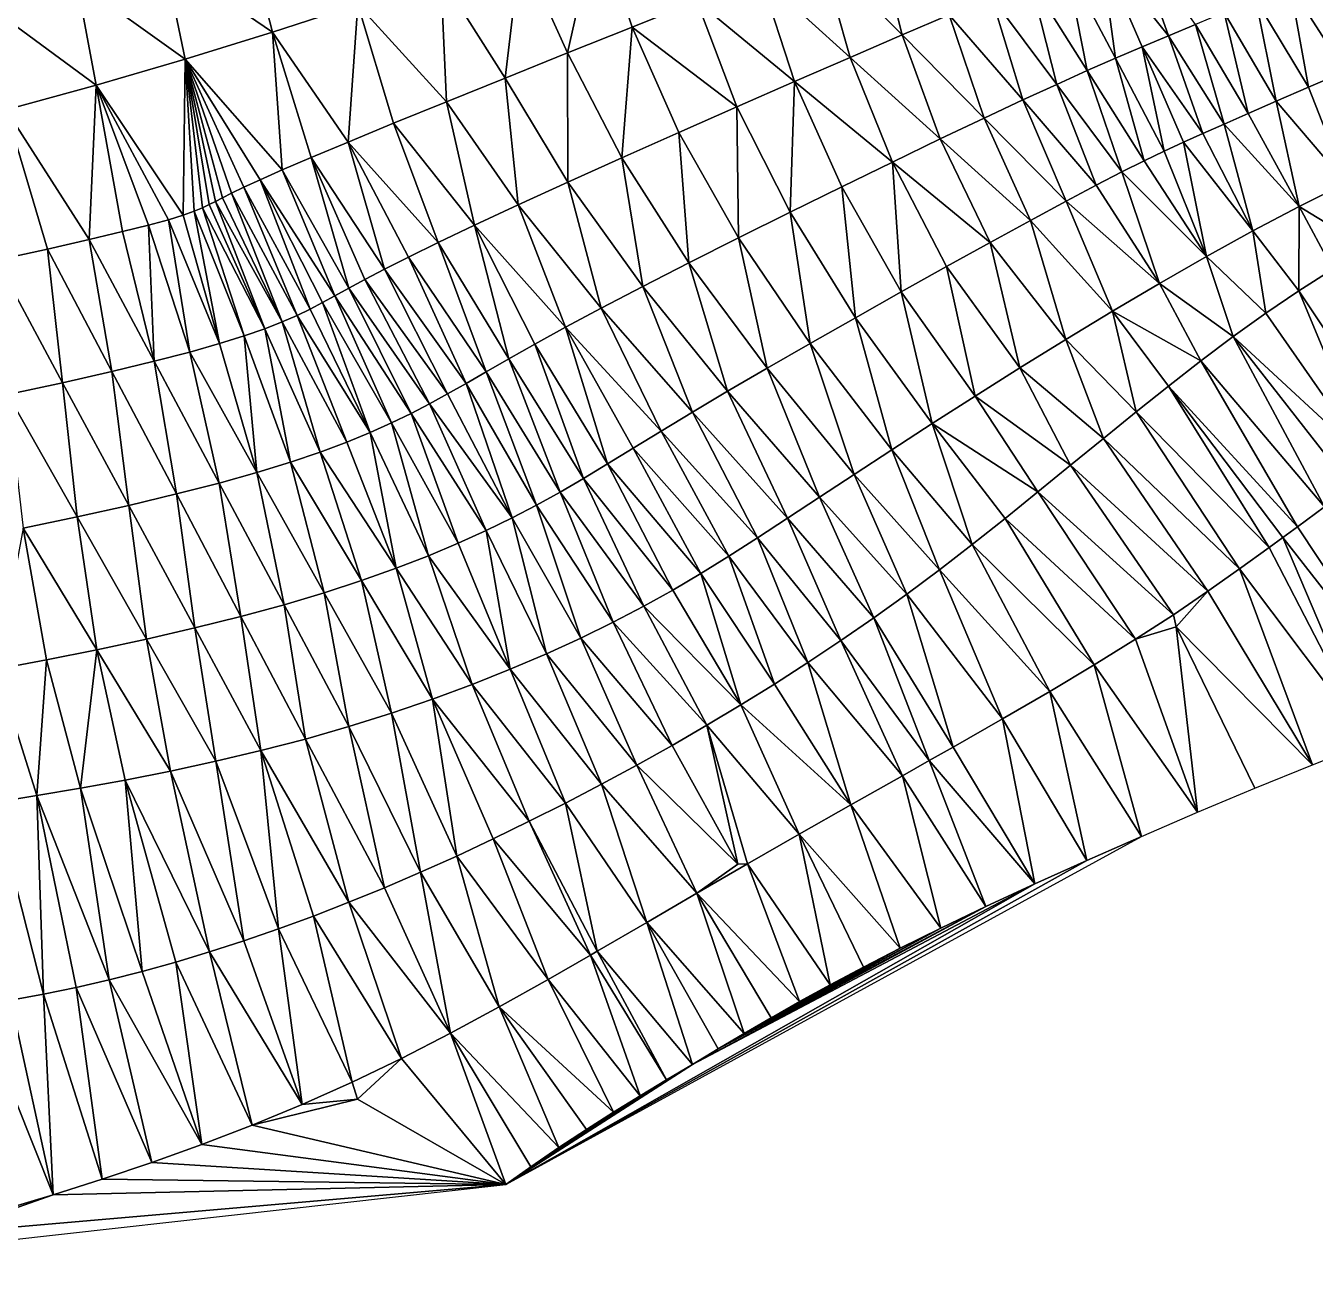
# Model space of a CAD drawing. Header units: metres. Extents: x 0 to 433, y 0 to 317.
# Drawn here: x 209.49 to 226.35, y 257.53 to 273.73 of the extents above; entities that cross this region are included whole.
import ezdxf

# ---------------------------------------------------------------- set-up
doc = ezdxf.new("R2010")
doc.units = ezdxf.units.M
doc.layers.add('TERRAIN_TIN', color=8, linetype='Continuous')

msp = doc.modelspace()

# ---------------------------------------------------------------- linework, layer by layer
at = {"layer": 'TERRAIN_TIN'}
for points in [[(216.578, 273.377, 11), (216.964, 275.101, 10), (215.964, 274.74, 10)], [(216.578, 273.377, 11), (217.421, 273.715, 11), (216.964, 275.101, 10)], [(216.964, 275.101, 10), (217.421, 273.715, 11), (218.268, 274.054, 11)], [(212.72, 273.647, 10), (212.391, 274.921, 9), (211.302, 274.614, 9)], [(212.391, 274.921, 9), (212.72, 273.647, 10), (213.836, 274.009, 10)], [(220.952, 273.612, 12), (220.604, 274.99, 11), (219.88, 274.699, 11)], [(221.567, 273.876, 12), (220.604, 274.99, 11), (220.952, 273.612, 12)], [(223.983, 274.878, 12), (223.55, 274.703, 12), (224.435, 273.601, 13)], [(223.983, 274.878, 12), (224.435, 273.601, 13), (224.788, 273.748, 13)], [(215.964, 274.74, 10), (214.919, 274.375, 10), (215.762, 273.048, 11)], [(216.578, 273.377, 11), (215.964, 274.74, 10), (215.762, 273.048, 11)], [(219.096, 274.385, 11), (220.274, 273.319, 12), (219.88, 274.699, 11)], [(220.274, 273.319, 12), (220.952, 273.612, 12), (219.88, 274.699, 11)], [(223.55, 274.703, 12), (223.103, 274.52, 12), (223.741, 273.307, 13)], [(224.435, 273.601, 13), (223.55, 274.703, 12), (224.09, 273.456, 13)], [(223.55, 274.703, 12), (223.741, 273.307, 13), (224.09, 273.456, 13)], [(210.159, 274.312, 9), (211.578, 273.294, 10), (211.302, 274.614, 9)], [(211.578, 273.294, 10), (212.72, 273.647, 10), (211.302, 274.614, 9)], [(223.103, 274.52, 12), (222.631, 274.325, 12), (223.374, 273.146, 13)], [(223.741, 273.307, 13), (223.103, 274.52, 12), (223.374, 273.146, 13)], [(214.996, 272.738, 11), (214.919, 274.375, 10), (213.836, 274.009, 10)], [(214.919, 274.375, 10), (214.996, 272.738, 11), (215.762, 273.048, 11)], [(219.096, 274.385, 11), (218.268, 274.054, 11), (219.547, 273.002, 12)], [(220.274, 273.319, 12), (219.096, 274.385, 11), (219.547, 273.002, 12)], [(226.519, 274.455, 13), (226.027, 274.259, 13), (226.744, 273.132, 14)], [(210.159, 274.312, 9), (208.971, 274.016, 9), (210.415, 272.955, 10)], [(211.578, 273.294, 10), (210.159, 274.312, 9), (210.415, 272.955, 10)], [(222.631, 274.325, 12), (222.123, 274.111, 12), (222.975, 272.966, 13)], [(223.374, 273.146, 13), (222.631, 274.325, 12), (222.975, 272.966, 13)], [(226.027, 274.259, 13), (225.576, 274.075, 13), (226.267, 272.931, 14)], [(226.027, 274.259, 13), (226.267, 272.931, 14), (226.744, 273.132, 14)], [(208.971, 274.016, 9), (209.237, 272.633, 10), (210.415, 272.955, 10)], [(212.72, 273.647, 10), (213.708, 272.211, 11), (213.836, 274.009, 10)], [(213.708, 272.211, 11), (214.303, 272.457, 11), (213.836, 274.009, 10)], [(214.303, 272.457, 11), (214.996, 272.738, 11), (213.836, 274.009, 10)], [(217.421, 273.715, 11), (218.792, 272.671, 12), (218.268, 274.054, 11)], [(218.268, 274.054, 11), (218.792, 272.671, 12), (219.547, 273.002, 12)], [(221.567, 273.876, 12), (222.529, 272.762, 13), (222.123, 274.111, 12)], [(222.123, 274.111, 12), (222.529, 272.762, 13), (222.975, 272.966, 13)], [(225.576, 274.075, 13), (225.165, 273.905, 13), (225.846, 272.748, 14)], [(226.267, 272.931, 14), (225.576, 274.075, 13), (225.846, 272.748, 14)], [(221.567, 273.876, 12), (220.952, 273.612, 12), (222.024, 272.525, 13)], [(222.529, 272.762, 13), (221.567, 273.876, 12), (222.024, 272.525, 13)], [(225.479, 272.586, 14), (225.165, 273.905, 13), (224.788, 273.748, 13)], [(225.165, 273.905, 13), (225.479, 272.586, 14), (225.846, 272.748, 14)], [(217.421, 273.715, 11), (216.578, 273.377, 11), (217.288, 272.004, 12)], [(217.421, 273.715, 11), (217.288, 272.004, 12), (218.032, 272.335, 12)], [(217.421, 273.715, 11), (218.032, 272.335, 12), (218.792, 272.671, 12)], [(224.435, 273.601, 13), (225.164, 272.447, 14), (224.788, 273.748, 13)], [(225.164, 272.447, 14), (225.479, 272.586, 14), (224.788, 273.748, 13)], [(212.847, 271.847, 11), (212.72, 273.647, 10), (211.578, 273.294, 10)], [(213.708, 272.211, 11), (212.72, 273.647, 10), (213.225, 272.009, 11)], [(212.72, 273.647, 10), (212.847, 271.847, 11), (213.225, 272.009, 11)], [(220.952, 273.612, 12), (220.274, 273.319, 12), (221.452, 272.252, 13)], [(220.952, 273.612, 12), (221.452, 272.252, 13), (222.024, 272.525, 13)], [(224.887, 272.325, 14), (224.435, 273.601, 13), (224.09, 273.456, 13)], [(224.887, 272.325, 14), (225.164, 272.447, 14), (224.435, 273.601, 13)], [(216.581, 271.685, 12), (216.578, 273.377, 11), (215.762, 273.048, 11)], [(216.578, 273.377, 11), (216.581, 271.685, 12), (217.288, 272.004, 12)], [(223.741, 273.307, 13), (224.38, 272.093, 14), (224.09, 273.456, 13)], [(224.631, 272.209, 14), (224.887, 272.325, 14), (224.09, 273.456, 13)], [(224.38, 272.093, 14), (224.631, 272.209, 14), (224.09, 273.456, 13)], [(211.578, 273.294, 10), (210.415, 272.955, 10), (211.552, 271.256, 11)], [(211.695, 271.306, 11), (211.578, 273.294, 10), (211.552, 271.256, 11)], [(212.342, 271.62, 11), (212.558, 271.719, 11), (211.578, 273.294, 10)], [(212.558, 271.719, 11), (212.847, 271.847, 11), (211.578, 273.294, 10)], [(211.695, 271.306, 11), (211.803, 271.351, 11), (211.578, 273.294, 10)], [(212.182, 271.543, 11), (212.342, 271.62, 11), (211.578, 273.294, 10)], [(211.891, 271.393, 11), (211.972, 271.436, 11), (211.578, 273.294, 10)], [(211.803, 271.351, 11), (211.891, 271.393, 11), (211.578, 273.294, 10)], [(211.972, 271.436, 11), (212.064, 271.484, 11), (211.578, 273.294, 10)], [(212.064, 271.484, 11), (212.182, 271.543, 11), (211.578, 273.294, 10)], [(220.274, 273.319, 12), (219.547, 273.002, 12), (220.825, 271.95, 13)], [(221.452, 272.252, 13), (220.274, 273.319, 12), (220.825, 271.95, 13)], [(224.117, 271.966, 14), (223.741, 273.307, 13), (223.374, 273.146, 13)], [(224.117, 271.966, 14), (224.38, 272.093, 14), (223.741, 273.307, 13)], [(214.996, 272.738, 11), (215.931, 271.389, 12), (215.762, 273.048, 11)], [(215.931, 271.389, 12), (216.581, 271.685, 12), (215.762, 273.048, 11)], [(218.792, 272.671, 12), (219.487, 271.294, 13), (219.547, 273.002, 12)], [(219.487, 271.294, 13), (220.163, 271.628, 13), (219.547, 273.002, 12)], [(219.547, 273.002, 12), (220.163, 271.628, 13), (220.825, 271.95, 13)], [(223.827, 271.821, 14), (223.374, 273.146, 13), (222.975, 272.966, 13)], [(223.827, 271.821, 14), (224.117, 271.966, 14), (223.374, 273.146, 13)], [(226.267, 272.931, 14), (226.759, 271.674, 15), (226.744, 273.132, 14)], [(209.237, 272.633, 10), (210.321, 270.937, 11), (210.415, 272.955, 10)], [(210.321, 270.937, 11), (210.757, 271.04, 11), (210.415, 272.955, 10)], [(210.415, 272.955, 10), (211.357, 271.196, 11), (211.552, 271.256, 11)], [(211.098, 271.125, 11), (211.357, 271.196, 11), (210.415, 272.955, 10)], [(210.757, 271.04, 11), (211.098, 271.125, 11), (210.415, 272.955, 10)], [(222.529, 272.762, 13), (223.492, 271.648, 14), (222.975, 272.966, 13)], [(223.492, 271.648, 14), (223.827, 271.821, 14), (222.975, 272.966, 13)], [(226.759, 271.674, 15), (226.267, 272.931, 14), (225.846, 272.748, 14)], [(214.996, 272.738, 11), (214.303, 272.457, 11), (215.362, 271.125, 12)], [(215.931, 271.389, 12), (214.996, 272.738, 11), (215.362, 271.125, 12)], [(218.032, 272.335, 12), (218.814, 270.959, 13), (218.792, 272.671, 12)], [(218.814, 270.959, 13), (219.487, 271.294, 13), (218.792, 272.671, 12)], [(223.096, 271.438, 14), (222.529, 272.762, 13), (222.024, 272.525, 13)], [(223.096, 271.438, 14), (223.492, 271.648, 14), (222.529, 272.762, 13)], [(225.479, 272.586, 14), (226.144, 271.37, 15), (225.846, 272.748, 14)], [(226.144, 271.37, 15), (226.759, 271.674, 15), (225.846, 272.748, 14)], [(209.237, 272.633, 10), (209.11, 270.668, 11), (209.775, 270.813, 11)], [(210.321, 270.937, 11), (209.237, 272.633, 10), (209.775, 270.813, 11)], [(221.452, 272.252, 13), (222.63, 271.186, 14), (222.024, 272.525, 13)], [(222.63, 271.186, 14), (223.096, 271.438, 14), (222.024, 272.525, 13)], [(225.479, 272.586, 14), (225.164, 272.447, 14), (226.144, 271.37, 15)], [(214.887, 270.899, 12), (214.303, 272.457, 11), (213.708, 272.211, 11)], [(214.303, 272.457, 11), (214.887, 270.899, 12), (215.362, 271.125, 12)], [(217.288, 272.004, 12), (218.165, 270.632, 13), (218.032, 272.335, 12)], [(218.032, 272.335, 12), (218.165, 270.632, 13), (218.814, 270.959, 13)], [(225.537, 271.051, 15), (224.887, 272.325, 14), (224.631, 272.209, 14)], [(225.164, 272.447, 14), (224.887, 272.325, 14), (225.537, 271.051, 15)], [(225.164, 272.447, 14), (225.537, 271.051, 15), (226.144, 271.37, 15)], [(214.184, 270.549, 12), (213.708, 272.211, 11), (213.225, 272.009, 11)], [(214.499, 270.708, 12), (214.887, 270.899, 12), (213.708, 272.211, 11)], [(214.184, 270.549, 12), (214.499, 270.708, 12), (213.708, 272.211, 11)], [(222.103, 270.898, 14), (221.452, 272.252, 13), (220.825, 271.95, 13)], [(222.63, 271.186, 14), (221.452, 272.252, 13), (222.103, 270.898, 14)], [(224.631, 272.209, 14), (224.38, 272.093, 14), (224.931, 270.716, 15)], [(225.537, 271.051, 15), (224.631, 272.209, 14), (224.931, 270.716, 15)], [(212.847, 271.847, 11), (213.717, 270.3, 12), (213.225, 272.009, 11)], [(213.928, 270.414, 12), (214.184, 270.549, 12), (213.225, 272.009, 11)], [(213.717, 270.3, 12), (213.928, 270.414, 12), (213.225, 272.009, 11)], [(216.581, 271.685, 12), (217.56, 270.322, 13), (217.288, 272.004, 12)], [(217.56, 270.322, 13), (218.165, 270.632, 13), (217.288, 272.004, 12)], [(224.38, 272.093, 14), (224.117, 271.966, 14), (224.931, 270.716, 15)], [(212.558, 271.719, 11), (213.536, 270.201, 12), (212.847, 271.847, 11)], [(213.536, 270.201, 12), (213.717, 270.3, 12), (212.847, 271.847, 11)], [(220.163, 271.628, 13), (220.941, 270.253, 14), (220.825, 271.95, 13)], [(221.535, 270.584, 14), (222.103, 270.898, 14), (220.825, 271.95, 13)], [(220.941, 270.253, 14), (221.535, 270.584, 14), (220.825, 271.95, 13)], [(223.827, 271.821, 14), (223.492, 271.648, 14), (224.319, 270.364, 15)], [(224.117, 271.966, 14), (223.827, 271.821, 14), (224.931, 270.716, 15)], [(223.827, 271.821, 14), (224.319, 270.364, 15), (224.931, 270.716, 15)], [(213.212, 270.028, 12), (212.558, 271.719, 11), (212.342, 271.62, 11)], [(212.558, 271.719, 11), (213.212, 270.028, 12), (213.373, 270.112, 12)], [(213.536, 270.201, 12), (212.558, 271.719, 11), (213.373, 270.112, 12)], [(216.581, 271.685, 12), (215.931, 271.389, 12), (217.016, 270.039, 13)], [(217.56, 270.322, 13), (216.581, 271.685, 12), (217.016, 270.039, 13)], [(223.492, 271.648, 14), (223.096, 271.438, 14), (224.319, 270.364, 15)], [(226.759, 271.674, 15), (226.144, 271.37, 15), (227.051, 270.817, 16)], [(212.064, 271.484, 11), (211.972, 271.436, 11), (212.846, 269.86, 12)], [(212.182, 271.543, 11), (212.064, 271.484, 11), (212.846, 269.86, 12)], [(212.182, 271.543, 11), (213.04, 269.945, 12), (212.342, 271.62, 11)], [(213.04, 269.945, 12), (212.182, 271.543, 11), (212.846, 269.86, 12)], [(213.04, 269.945, 12), (213.212, 270.028, 12), (212.342, 271.62, 11)], [(219.487, 271.294, 13), (220.341, 269.915, 14), (220.163, 271.628, 13)], [(220.341, 269.915, 14), (220.941, 270.253, 14), (220.163, 271.628, 13)], [(212.026, 269.576, 12), (211.695, 271.306, 11), (211.552, 271.256, 11)], [(211.803, 271.351, 11), (211.695, 271.306, 11), (212.35, 269.677, 12)], [(211.695, 271.306, 11), (212.026, 269.576, 12), (212.35, 269.677, 12)], [(211.891, 271.393, 11), (211.803, 271.351, 11), (212.62, 269.771, 12)], [(212.62, 269.771, 12), (211.803, 271.351, 11), (212.35, 269.677, 12)], [(211.972, 271.436, 11), (211.891, 271.393, 11), (212.62, 269.771, 12)], [(211.972, 271.436, 11), (212.62, 269.771, 12), (212.846, 269.86, 12)], [(215.931, 271.389, 12), (215.362, 271.125, 12), (216.549, 269.789, 13)], [(215.931, 271.389, 12), (216.549, 269.789, 13), (217.016, 270.039, 13)], [(223.096, 271.438, 14), (222.63, 271.186, 14), (223.703, 270, 15)], [(223.096, 271.438, 14), (223.703, 270, 15), (224.319, 270.364, 15)], [(225.537, 271.051, 15), (226.14, 270.267, 16), (226.144, 271.37, 15)], [(226.14, 270.267, 16), (226.587, 270.548, 16), (226.144, 271.37, 15)], [(226.144, 271.37, 15), (226.587, 270.548, 16), (227.051, 270.817, 16)], [(211.357, 271.196, 11), (211.098, 271.125, 11), (211.636, 269.466, 12)], [(211.357, 271.196, 11), (212.026, 269.576, 12), (211.552, 271.256, 11)], [(212.026, 269.576, 12), (211.357, 271.196, 11), (211.636, 269.466, 12)], [(219.487, 271.294, 13), (218.814, 270.959, 13), (219.75, 269.579, 14)], [(220.341, 269.915, 14), (219.487, 271.294, 13), (219.75, 269.579, 14)], [(223.092, 269.629, 15), (222.63, 271.186, 14), (222.103, 270.898, 14)], [(223.703, 270, 15), (222.63, 271.186, 14), (223.092, 269.629, 15)], [(210.757, 271.04, 11), (210.321, 270.937, 11), (211.171, 269.345, 12)], [(211.098, 271.125, 11), (210.757, 271.04, 11), (211.171, 269.345, 12)], [(211.098, 271.125, 11), (211.171, 269.345, 12), (211.636, 269.466, 12)], [(215.362, 271.125, 12), (214.887, 270.899, 12), (215.81, 269.378, 13)], [(216.549, 269.789, 13), (215.362, 271.125, 12), (216.151, 269.57, 13)], [(215.362, 271.125, 12), (215.81, 269.378, 13), (216.151, 269.57, 13)], [(225.707, 269.975, 16), (225.537, 271.051, 15), (224.931, 270.716, 15)], [(225.707, 269.975, 16), (226.14, 270.267, 16), (225.537, 271.051, 15)], [(209.775, 270.813, 11), (209.11, 270.668, 11), (209.975, 269.065, 12)], [(210.618, 269.212, 12), (210.321, 270.937, 11), (209.775, 270.813, 11)], [(210.618, 269.212, 12), (209.775, 270.813, 11), (209.975, 269.065, 12)], [(211.171, 269.345, 12), (210.321, 270.937, 11), (210.618, 269.212, 12)], [(214.887, 270.899, 12), (214.499, 270.708, 12), (215.515, 269.208, 13)], [(215.81, 269.378, 13), (214.887, 270.899, 12), (215.515, 269.208, 13)], [(218.165, 270.632, 13), (219.188, 269.255, 14), (218.814, 270.959, 13)], [(218.814, 270.959, 13), (219.188, 269.255, 14), (219.75, 269.579, 14)], [(221.535, 270.584, 14), (222.491, 269.258, 15), (222.103, 270.898, 14)], [(222.491, 269.258, 15), (223.092, 269.629, 15), (222.103, 270.898, 14)], [(209.11, 270.668, 11), (209.258, 268.909, 12), (209.975, 269.065, 12)], [(214.499, 270.708, 12), (214.184, 270.549, 12), (215.251, 269.056, 13)], [(214.499, 270.708, 12), (215.251, 269.056, 13), (215.515, 269.208, 13)], [(218.67, 268.953, 14), (218.165, 270.632, 13), (217.56, 270.322, 13)], [(218.165, 270.632, 13), (218.67, 268.953, 14), (219.188, 269.255, 14)], [(224.319, 270.364, 15), (225.281, 269.669, 16), (224.931, 270.716, 15)], [(225.281, 269.669, 16), (225.707, 269.975, 16), (224.931, 270.716, 15)], [(213.928, 270.414, 12), (215.008, 268.918, 13), (214.184, 270.549, 12)], [(214.184, 270.549, 12), (215.008, 268.918, 13), (215.251, 269.056, 13)], [(221.907, 268.89, 15), (221.535, 270.584, 14), (220.941, 270.253, 14)], [(221.907, 268.89, 15), (222.491, 269.258, 15), (221.535, 270.584, 14)], [(226.587, 270.548, 16), (226.14, 270.267, 16), (227.53, 268.182, 17)], [(213.717, 270.3, 12), (213.536, 270.201, 12), (214.533, 268.663, 13)], [(213.928, 270.414, 12), (213.717, 270.3, 12), (214.773, 268.788, 13)], [(213.717, 270.3, 12), (214.533, 268.663, 13), (214.773, 268.788, 13)], [(215.008, 268.918, 13), (213.928, 270.414, 12), (214.773, 268.788, 13)], [(218.211, 268.679, 14), (217.56, 270.322, 13), (217.016, 270.039, 13)], [(218.67, 268.953, 14), (217.56, 270.322, 13), (218.211, 268.679, 14)], [(223.703, 270, 15), (224.859, 269.351, 16), (224.319, 270.364, 15)], [(224.859, 269.351, 16), (225.281, 269.669, 16), (224.319, 270.364, 15)], [(214.277, 268.539, 13), (213.536, 270.201, 12), (213.373, 270.112, 12)], [(214.533, 268.663, 13), (213.536, 270.201, 12), (214.277, 268.539, 13)], [(220.341, 269.915, 14), (221.347, 268.532, 15), (220.941, 270.253, 14)], [(221.347, 268.532, 15), (221.907, 268.89, 15), (220.941, 270.253, 14)], [(227.08, 268.005, 17), (226.14, 270.267, 16), (225.707, 269.975, 16)], [(226.14, 270.267, 16), (227.08, 268.005, 17), (227.53, 268.182, 17)], [(213.212, 270.028, 12), (213.04, 269.945, 12), (213.998, 268.413, 13)], [(213.212, 270.028, 12), (213.998, 268.413, 13), (213.373, 270.112, 12)], [(213.998, 268.413, 13), (214.277, 268.539, 13), (213.373, 270.112, 12)], [(216.549, 269.789, 13), (217.803, 268.431, 14), (217.016, 270.039, 13)], [(217.803, 268.431, 14), (218.211, 268.679, 14), (217.016, 270.039, 13)], [(224.011, 268.682, 16), (223.703, 270, 15), (223.092, 269.629, 15)], [(223.703, 270, 15), (224.011, 268.682, 16), (224.436, 269.021, 16)], [(224.859, 269.351, 16), (223.703, 270, 15), (224.436, 269.021, 16)], [(225.281, 269.669, 16), (227.08, 268.005, 17), (225.707, 269.975, 16)], [(212.846, 269.86, 12), (212.62, 269.771, 12), (213.343, 268.158, 13)], [(213.04, 269.945, 12), (212.846, 269.86, 12), (213.689, 268.287, 13)], [(213.689, 268.287, 13), (212.846, 269.86, 12), (213.343, 268.158, 13)], [(213.04, 269.945, 12), (213.689, 268.287, 13), (213.998, 268.413, 13)], [(216.549, 269.789, 13), (216.151, 269.57, 13), (217.101, 268.002, 14)], [(217.437, 268.207, 14), (216.549, 269.789, 13), (217.101, 268.002, 14)], [(217.437, 268.207, 14), (217.803, 268.431, 14), (216.549, 269.789, 13)], [(220.817, 268.189, 15), (220.341, 269.915, 14), (219.75, 269.579, 14)], [(220.817, 268.189, 15), (221.347, 268.532, 15), (220.341, 269.915, 14)], [(212.35, 269.677, 12), (212.026, 269.576, 12), (212.515, 267.892, 13)], [(212.954, 268.027, 13), (212.62, 269.771, 12), (212.35, 269.677, 12)], [(212.954, 268.027, 13), (212.35, 269.677, 12), (212.515, 267.892, 13)], [(212.62, 269.771, 12), (212.954, 268.027, 13), (213.343, 268.158, 13)], [(222.491, 269.258, 15), (223.584, 268.336, 16), (223.092, 269.629, 15)], [(223.584, 268.336, 16), (224.011, 268.682, 16), (223.092, 269.629, 15)], [(225.281, 269.669, 16), (224.859, 269.351, 16), (226.475, 267.443, 17)], [(225.281, 269.669, 16), (226.475, 267.443, 17), (226.823, 267.696, 17)], [(227.08, 268.005, 17), (225.281, 269.669, 16), (226.823, 267.696, 17)], [(211.171, 269.345, 12), (212.02, 267.753, 13), (211.636, 269.466, 12)], [(212.026, 269.576, 12), (211.636, 269.466, 12), (212.515, 267.892, 13)], [(211.636, 269.466, 12), (212.02, 267.753, 13), (212.515, 267.892, 13)], [(215.81, 269.378, 13), (216.786, 267.813, 14), (216.151, 269.57, 13)], [(216.151, 269.57, 13), (216.786, 267.813, 14), (217.101, 268.002, 14)], [(219.188, 269.255, 14), (220.324, 267.866, 15), (219.75, 269.579, 14)], [(220.324, 267.866, 15), (220.817, 268.189, 15), (219.75, 269.579, 14)], [(211.171, 269.345, 12), (210.618, 269.212, 12), (211.462, 267.61, 13)], [(212.02, 267.753, 13), (211.171, 269.345, 12), (211.462, 267.61, 13)], [(216.48, 267.635, 14), (215.81, 269.378, 13), (215.515, 269.208, 13)], [(216.48, 267.635, 14), (216.786, 267.813, 14), (215.81, 269.378, 13)], [(226.121, 267.182, 17), (224.859, 269.351, 16), (224.436, 269.021, 16)], [(224.859, 269.351, 16), (226.121, 267.182, 17), (226.475, 267.443, 17)], [(210.839, 267.461, 13), (210.618, 269.212, 12), (209.975, 269.065, 12)], [(210.618, 269.212, 12), (210.839, 267.461, 13), (211.462, 267.61, 13)], [(215.251, 269.056, 13), (216.173, 267.465, 14), (215.515, 269.208, 13)], [(216.173, 267.465, 14), (216.48, 267.635, 14), (215.515, 269.208, 13)], [(219.188, 269.255, 14), (218.67, 268.953, 14), (219.872, 267.568, 15)], [(219.188, 269.255, 14), (219.872, 267.568, 15), (220.324, 267.866, 15)], [(223.156, 267.986, 16), (222.491, 269.258, 15), (221.907, 268.89, 15)], [(222.491, 269.258, 15), (223.156, 267.986, 16), (223.584, 268.336, 16)], [(209.258, 268.909, 12), (210.165, 267.311, 13), (209.975, 269.065, 12)], [(210.165, 267.311, 13), (210.839, 267.461, 13), (209.975, 269.065, 12)], [(215.251, 269.056, 13), (215.008, 268.918, 13), (215.854, 267.298, 14)], [(216.173, 267.465, 14), (215.251, 269.056, 13), (215.854, 267.298, 14)], [(218.67, 268.953, 14), (218.211, 268.679, 14), (219.455, 267.293, 15)], [(219.872, 267.568, 15), (218.67, 268.953, 14), (219.455, 267.293, 15)], [(224.011, 268.682, 16), (225.754, 266.911, 17), (224.436, 269.021, 16)], [(225.754, 266.911, 17), (225.93, 267.041, 17), (224.436, 269.021, 16)], [(225.93, 267.041, 17), (226.121, 267.182, 17), (224.436, 269.021, 16)], [(209.258, 268.909, 12), (209.458, 267.161, 13), (210.165, 267.311, 13)], [(214.533, 268.663, 13), (215.514, 267.132, 14), (214.773, 268.788, 13)], [(215.008, 268.918, 13), (214.773, 268.788, 13), (215.854, 267.298, 14)], [(214.773, 268.788, 13), (215.514, 267.132, 14), (215.854, 267.298, 14)], [(221.347, 268.532, 15), (222.728, 267.637, 16), (221.907, 268.89, 15)], [(222.728, 267.637, 16), (223.156, 267.986, 16), (221.907, 268.89, 15)], [(214.533, 268.663, 13), (214.277, 268.539, 13), (215.149, 266.967, 14)], [(215.514, 267.132, 14), (214.533, 268.663, 13), (215.149, 266.967, 14)], [(217.803, 268.431, 14), (219.063, 267.037, 15), (218.211, 268.679, 14)], [(218.211, 268.679, 14), (219.063, 267.037, 15), (219.455, 267.293, 15)], [(224.011, 268.682, 16), (223.584, 268.336, 16), (225.366, 266.63, 17)], [(224.011, 268.682, 16), (225.366, 266.63, 17), (225.754, 266.911, 17)], [(214.277, 268.539, 13), (213.998, 268.413, 13), (214.757, 266.802, 14)], [(215.149, 266.967, 14), (214.277, 268.539, 13), (214.757, 266.802, 14)], [(221.347, 268.532, 15), (220.817, 268.189, 15), (221.87, 266.95, 16)], [(222.299, 267.29, 16), (221.347, 268.532, 15), (221.87, 266.95, 16)], [(222.728, 267.637, 16), (221.347, 268.532, 15), (222.299, 267.29, 16)], [(214.335, 266.639, 14), (213.689, 268.287, 13), (213.343, 268.158, 13)], [(213.689, 268.287, 13), (214.335, 266.639, 14), (213.998, 268.413, 13)], [(213.998, 268.413, 13), (214.335, 266.639, 14), (214.757, 266.802, 14)], [(218.688, 266.797, 15), (217.803, 268.431, 14), (217.437, 268.207, 14)], [(217.803, 268.431, 14), (218.688, 266.797, 15), (219.063, 267.037, 15)], [(223.584, 268.336, 16), (223.156, 267.986, 16), (224.951, 266.337, 17)], [(223.584, 268.336, 16), (224.951, 266.337, 17), (225.366, 266.63, 17)], [(213.343, 268.158, 13), (212.954, 268.027, 13), (213.882, 266.477, 14)], [(214.335, 266.639, 14), (213.343, 268.158, 13), (213.882, 266.477, 14)], [(218.32, 266.57, 15), (217.437, 268.207, 14), (217.101, 268.002, 14)], [(218.688, 266.797, 15), (217.437, 268.207, 14), (218.32, 266.57, 15)], [(221.441, 266.619, 16), (220.817, 268.189, 15), (220.324, 267.866, 15)], [(220.817, 268.189, 15), (221.441, 266.619, 16), (221.87, 266.95, 16)], [(213.394, 266.318, 14), (212.954, 268.027, 13), (212.515, 267.892, 13)], [(212.954, 268.027, 13), (213.394, 266.318, 14), (213.882, 266.477, 14)], [(216.786, 267.813, 14), (217.952, 266.352, 15), (217.101, 268.002, 14)], [(217.952, 266.352, 15), (218.32, 266.57, 15), (217.101, 268.002, 14)], [(223.156, 267.986, 16), (222.728, 267.637, 16), (224.5, 266.031, 17)], [(223.156, 267.986, 16), (224.5, 266.031, 17), (224.951, 266.337, 17)], [(212.02, 267.753, 13), (212.87, 266.161, 14), (212.515, 267.892, 13)], [(212.87, 266.161, 14), (213.394, 266.318, 14), (212.515, 267.892, 13)], [(217.573, 266.141, 15), (216.786, 267.813, 14), (216.48, 267.635, 14)], [(216.786, 267.813, 14), (217.573, 266.141, 15), (217.952, 266.352, 15)], [(219.872, 267.568, 15), (221.013, 266.299, 16), (220.324, 267.866, 15)], [(221.013, 266.299, 16), (221.441, 266.619, 16), (220.324, 267.866, 15)], [(210.839, 267.461, 13), (211.704, 265.858, 14), (211.462, 267.61, 13)], [(212.306, 266.008, 14), (212.02, 267.753, 13), (211.462, 267.61, 13)], [(211.704, 265.858, 14), (212.306, 266.008, 14), (211.462, 267.61, 13)], [(212.02, 267.753, 13), (212.306, 266.008, 14), (212.87, 266.161, 14)], [(216.173, 267.465, 14), (217.175, 265.933, 15), (216.48, 267.635, 14)], [(217.175, 265.933, 15), (217.573, 266.141, 15), (216.48, 267.635, 14)], [(222.728, 267.637, 16), (222.299, 267.29, 16), (224.006, 265.711, 17)], [(222.728, 267.637, 16), (224.006, 265.711, 17), (224.5, 266.031, 17)], [(211.071, 265.713, 14), (210.839, 267.461, 13), (210.165, 267.311, 13)], [(211.071, 265.713, 14), (211.704, 265.858, 14), (210.839, 267.461, 13)], [(216.173, 267.465, 14), (215.854, 267.298, 14), (216.751, 265.726, 15)], [(217.175, 265.933, 15), (216.173, 267.465, 14), (216.751, 265.726, 15)], [(220.584, 265.991, 16), (219.872, 267.568, 15), (219.455, 267.293, 15)], [(220.584, 265.991, 16), (221.013, 266.299, 16), (219.872, 267.568, 15)], [(226.475, 267.443, 17), (226.121, 267.182, 17), (227.804, 264.644, 18)], [(209.458, 267.161, 13), (210.421, 265.574, 14), (210.165, 267.311, 13)], [(210.421, 265.574, 14), (211.071, 265.713, 14), (210.165, 267.311, 13)], [(215.514, 267.132, 14), (216.3, 265.52, 15), (215.854, 267.298, 14)], [(215.854, 267.298, 14), (216.3, 265.52, 15), (216.751, 265.726, 15)], [(219.063, 267.037, 15), (220.153, 265.693, 16), (219.455, 267.293, 15)], [(220.153, 265.693, 16), (220.584, 265.991, 16), (219.455, 267.293, 15)], [(222.299, 267.29, 16), (221.87, 266.95, 16), (223.465, 265.377, 17)], [(224.006, 265.711, 17), (222.299, 267.29, 16), (223.465, 265.377, 17)], [(209.458, 267.161, 13), (209.115, 265.318, 14), (209.765, 265.442, 14)], [(209.458, 267.161, 13), (209.765, 265.442, 14), (210.421, 265.574, 14)], [(215.825, 265.318, 15), (215.514, 267.132, 14), (215.149, 266.967, 14)], [(215.825, 265.318, 15), (216.3, 265.52, 15), (215.514, 267.132, 14)], [(226.121, 267.182, 17), (225.93, 267.041, 17), (227.804, 264.644, 18)], [(215.825, 265.318, 15), (215.149, 266.967, 14), (214.757, 266.802, 14)], [(218.688, 266.797, 15), (219.72, 265.405, 16), (219.063, 267.037, 15)], [(219.063, 267.037, 15), (219.72, 265.405, 16), (220.153, 265.693, 16)], [(221.87, 266.95, 16), (221.441, 266.619, 16), (222.882, 265.029, 17)], [(221.87, 266.95, 16), (222.882, 265.029, 17), (223.465, 265.377, 17)], [(225.93, 267.041, 17), (225.754, 266.911, 17), (227.069, 264.363, 18)], [(225.93, 267.041, 17), (227.069, 264.363, 18), (227.804, 264.644, 18)], [(214.335, 266.639, 14), (215.328, 265.12, 15), (214.757, 266.802, 14)], [(215.328, 265.12, 15), (215.825, 265.318, 15), (214.757, 266.802, 14)], [(219.284, 265.125, 16), (218.688, 266.797, 15), (218.32, 266.57, 15)], [(218.688, 266.797, 15), (219.284, 265.125, 16), (219.72, 265.405, 16)], [(225.754, 266.911, 17), (225.366, 266.63, 17), (227.069, 264.363, 18)], [(214.81, 264.928, 15), (214.335, 266.639, 14), (213.882, 266.477, 14)], [(214.335, 266.639, 14), (214.81, 264.928, 15), (215.328, 265.12, 15)], [(221.441, 266.619, 16), (221.013, 266.299, 16), (222.264, 264.67, 17)], [(221.441, 266.619, 16), (222.264, 264.67, 17), (222.882, 265.029, 17)], [(225.366, 266.63, 17), (224.951, 266.337, 17), (226.32, 264.068, 18)], [(227.069, 264.363, 18), (225.366, 266.63, 17), (226.32, 264.068, 18)], [(213.882, 266.477, 14), (213.394, 266.318, 14), (214.273, 264.744, 15)], [(214.81, 264.928, 15), (213.882, 266.477, 14), (214.273, 264.744, 15)], [(218.843, 264.852, 16), (218.32, 266.57, 15), (217.952, 266.352, 15)], [(218.843, 264.852, 16), (219.284, 265.125, 16), (218.32, 266.57, 15)], [(213.719, 264.57, 15), (213.394, 266.318, 14), (212.87, 266.161, 14)], [(213.394, 266.318, 14), (213.719, 264.57, 15), (214.273, 264.744, 15)], [(217.573, 266.141, 15), (218.843, 264.852, 16), (217.952, 266.352, 15)], [(221.013, 266.299, 16), (220.584, 265.991, 16), (221.62, 264.301, 17)], [(221.013, 266.299, 16), (221.62, 264.301, 17), (222.264, 264.67, 17)], [(224.951, 266.337, 17), (224.5, 266.031, 17), (224.538, 265.873, 17)], [(224.951, 266.337, 17), (224.538, 265.873, 17), (226.32, 264.068, 18)], [(212.306, 266.008, 14), (213.15, 264.406, 15), (212.87, 266.161, 14)], [(213.15, 264.406, 15), (213.719, 264.57, 15), (212.87, 266.161, 14)], [(217.573, 266.141, 15), (217.175, 265.933, 15), (218.397, 264.585, 16)], [(218.843, 264.852, 16), (217.573, 266.141, 15), (218.397, 264.585, 16)], [(212.306, 266.008, 14), (211.704, 265.858, 14), (212.568, 264.254, 15)], [(213.15, 264.406, 15), (212.306, 266.008, 14), (212.568, 264.254, 15)], [(217.944, 264.323, 16), (217.175, 265.933, 15), (216.751, 265.726, 15)], [(217.175, 265.933, 15), (217.944, 264.323, 16), (218.397, 264.585, 16)], [(221.306, 264.123, 17), (220.584, 265.991, 16), (220.153, 265.693, 16)], [(221.62, 264.301, 17), (220.584, 265.991, 16), (221.306, 264.123, 17)], [(224.5, 266.031, 17), (224.006, 265.711, 17), (224.538, 265.873, 17)], [(211.071, 265.713, 14), (211.978, 264.115, 15), (211.704, 265.858, 14)], [(211.704, 265.858, 14), (211.978, 264.115, 15), (212.568, 264.254, 15)], [(224.538, 265.873, 17), (224.006, 265.711, 17), (224.817, 263.448, 18)], [(226.32, 264.068, 18), (224.538, 265.873, 17), (225.567, 263.762, 18)], [(224.538, 265.873, 17), (224.817, 263.448, 18), (225.567, 263.762, 18)], [(210.421, 265.574, 14), (209.765, 265.442, 14), (210.21, 263.763, 15)], [(210.793, 263.87, 15), (210.421, 265.574, 14), (210.21, 263.763, 15)], [(211.071, 265.713, 14), (210.421, 265.574, 14), (211.385, 263.987, 15)], [(210.421, 265.574, 14), (210.793, 263.87, 15), (211.385, 263.987, 15)], [(211.978, 264.115, 15), (211.071, 265.713, 14), (211.385, 263.987, 15)], [(216.3, 265.52, 15), (217.485, 264.066, 16), (216.751, 265.726, 15)], [(217.485, 264.066, 16), (217.944, 264.323, 16), (216.751, 265.726, 15)], [(219.72, 265.405, 16), (220.957, 263.926, 17), (220.153, 265.693, 16)], [(220.957, 263.926, 17), (221.306, 264.123, 17), (220.153, 265.693, 16)], [(224.006, 265.711, 17), (223.465, 265.377, 17), (224.817, 263.448, 18)], [(209.765, 265.442, 14), (209.115, 265.318, 14), (209.638, 263.666, 15)], [(209.765, 265.442, 14), (209.638, 263.666, 15), (210.21, 263.763, 15)], [(216.3, 265.52, 15), (215.825, 265.318, 15), (217.02, 263.814, 16)], [(216.3, 265.52, 15), (217.02, 263.814, 16), (217.485, 264.066, 16)], [(219.72, 265.405, 16), (219.284, 265.125, 16), (220.282, 263.545, 17)], [(220.957, 263.926, 17), (219.72, 265.405, 16), (220.282, 263.545, 17)], [(209.115, 265.318, 14), (209.084, 263.578, 15), (209.638, 263.666, 15)], [(216.55, 263.569, 16), (215.825, 265.318, 15), (215.328, 265.12, 15)], [(215.825, 265.318, 15), (216.55, 263.569, 16), (217.02, 263.814, 16)], [(223.465, 265.377, 17), (222.882, 265.029, 17), (224.081, 263.132, 18)], [(223.465, 265.377, 17), (224.081, 263.132, 18), (224.817, 263.448, 18)], [(215.328, 265.12, 15), (214.81, 264.928, 15), (216.077, 263.33, 16)], [(216.55, 263.569, 16), (215.328, 265.12, 15), (216.077, 263.33, 16)], [(219.284, 265.125, 16), (218.843, 264.852, 16), (220.282, 263.545, 17)], [(215.128, 262.876, 16), (214.81, 264.928, 15), (214.273, 264.744, 15)], [(214.81, 264.928, 15), (215.603, 263.099, 16), (216.077, 263.33, 16)], [(214.81, 264.928, 15), (215.128, 262.876, 16), (215.603, 263.099, 16)], [(222.882, 265.029, 17), (222.264, 264.67, 17), (223.367, 262.819, 18)], [(224.081, 263.132, 18), (222.882, 265.029, 17), (223.367, 262.819, 18)], [(214.273, 264.744, 15), (213.719, 264.57, 15), (214.655, 262.663, 16)], [(215.128, 262.876, 16), (214.273, 264.744, 15), (214.655, 262.663, 16)], [(218.843, 264.852, 16), (218.397, 264.585, 16), (219.604, 263.16, 17)], [(220.282, 263.545, 17), (218.843, 264.852, 16), (219.604, 263.16, 17)], [(214.185, 262.461, 16), (213.719, 264.57, 15), (213.15, 264.406, 15)], [(213.719, 264.57, 15), (214.185, 262.461, 16), (214.655, 262.663, 16)], [(217.944, 264.323, 16), (218.803, 262.768, 17), (218.397, 264.585, 16)], [(218.397, 264.585, 16), (218.93, 262.774, 17), (219.604, 263.16, 17)], [(218.803, 262.768, 17), (218.93, 262.774, 17), (218.397, 264.585, 16)], [(222.264, 264.67, 17), (221.62, 264.301, 17), (222.686, 262.511, 18)], [(222.264, 264.67, 17), (222.686, 262.511, 18), (223.367, 262.819, 18)], [(213.719, 262.271, 16), (213.15, 264.406, 15), (212.568, 264.254, 15)], [(213.719, 262.271, 16), (214.185, 262.461, 16), (213.15, 264.406, 15)], [(211.978, 264.115, 15), (212.799, 261.924, 16), (212.568, 264.254, 15)], [(212.568, 264.254, 15), (212.799, 261.924, 16), (213.256, 262.091, 16)], [(213.719, 262.271, 16), (212.568, 264.254, 15), (213.256, 262.091, 16)], [(218.803, 262.768, 17), (217.944, 264.323, 16), (217.485, 264.066, 16)], [(222.686, 262.511, 18), (221.62, 264.301, 17), (221.306, 264.123, 17)], [(212.346, 261.767, 16), (211.978, 264.115, 15), (211.385, 263.987, 15)], [(212.799, 261.924, 16), (211.978, 264.115, 15), (212.346, 261.767, 16)], [(217.02, 263.814, 16), (218.267, 262.389, 17), (217.485, 264.066, 16)], [(218.267, 262.389, 17), (218.803, 262.768, 17), (217.485, 264.066, 16)], [(220.957, 263.926, 17), (222.046, 262.214, 18), (221.306, 264.123, 17)], [(222.046, 262.214, 18), (222.686, 262.511, 18), (221.306, 264.123, 17)], [(210.793, 263.87, 15), (211.897, 261.623, 16), (211.385, 263.987, 15)], [(211.897, 261.623, 16), (212.346, 261.767, 16), (211.385, 263.987, 15)], [(220.957, 263.926, 17), (220.282, 263.545, 17), (221.457, 261.933, 18)], [(222.046, 262.214, 18), (220.957, 263.926, 17), (221.457, 261.933, 18)], [(209.638, 263.666, 15), (210.582, 261.257, 16), (210.21, 263.763, 15)], [(211.015, 261.367, 16), (210.793, 263.87, 15), (210.21, 263.763, 15)], [(210.582, 261.257, 16), (211.015, 261.367, 16), (210.21, 263.763, 15)], [(211.454, 261.489, 16), (210.793, 263.87, 15), (211.015, 261.367, 16)], [(210.793, 263.87, 15), (211.454, 261.489, 16), (211.897, 261.623, 16)], [(217.02, 263.814, 16), (216.55, 263.569, 16), (217.613, 262.007, 17)], [(218.267, 262.389, 17), (217.02, 263.814, 16), (217.613, 262.007, 17)], [(209.638, 263.666, 15), (209.084, 263.578, 15), (209.726, 261.07, 16)], [(209.084, 263.578, 15), (209.296, 260.99, 16), (209.726, 261.07, 16)], [(210.153, 261.158, 16), (209.638, 263.666, 15), (209.726, 261.07, 16)], [(210.153, 261.158, 16), (210.582, 261.257, 16), (209.638, 263.666, 15)], [(216.966, 261.63, 17), (216.55, 263.569, 16), (216.077, 263.33, 16)], [(216.55, 263.569, 16), (216.966, 261.63, 17), (217.613, 262.007, 17)], [(220.282, 263.545, 17), (219.604, 263.16, 17), (220.926, 261.67, 18)], [(220.282, 263.545, 17), (220.926, 261.67, 18), (221.457, 261.933, 18)], [(215.603, 263.099, 16), (216.878, 261.58, 17), (216.077, 263.33, 16)], [(216.878, 261.58, 17), (216.966, 261.63, 17), (216.077, 263.33, 16)], [(215.603, 263.099, 16), (215.128, 262.876, 16), (216.324, 261.262, 17)], [(216.878, 261.58, 17), (215.603, 263.099, 16), (216.324, 261.262, 17)], [(224.081, 263.132, 18), (223.367, 262.819, 18), (215.77, 258.581, 18)], [(218.93, 262.774, 17), (220.011, 261.193, 18), (219.604, 263.16, 17)], [(219.604, 263.16, 17), (220.446, 261.424, 18), (220.926, 261.67, 18)], [(220.011, 261.193, 18), (220.446, 261.424, 18), (219.604, 263.16, 17)], [(215.685, 260.904, 17), (215.128, 262.876, 16), (214.655, 262.663, 16)], [(215.128, 262.876, 16), (215.685, 260.904, 17), (216.324, 261.262, 17)], [(223.367, 262.819, 18), (222.686, 262.511, 18), (215.77, 258.581, 18)], [(218.93, 262.774, 17), (218.267, 262.389, 17), (219.612, 260.973, 18)], [(218.267, 262.389, 17), (218.93, 262.774, 17), (218.803, 262.768, 17)], [(220.011, 261.193, 18), (218.93, 262.774, 17), (219.612, 260.973, 18)], [(214.185, 262.461, 16), (215.046, 260.559, 17), (214.655, 262.663, 16)], [(215.046, 260.559, 17), (215.685, 260.904, 17), (214.655, 262.663, 16)], [(214.185, 262.461, 16), (213.719, 262.271, 16), (215.046, 260.559, 17)], [(222.686, 262.511, 18), (218.212, 260.152, 18), (215.77, 258.581, 18)], [(218.888, 260.556, 18), (218.267, 262.389, 17), (217.613, 262.007, 17)], [(222.046, 262.214, 18), (218.212, 260.152, 18), (222.686, 262.511, 18)], [(218.267, 262.389, 17), (218.888, 260.556, 18), (219.24, 260.761, 18)], [(218.267, 262.389, 17), (219.24, 260.761, 18), (219.612, 260.973, 18)], [(214.405, 260.23, 17), (213.719, 262.271, 16), (213.256, 262.091, 16)], [(213.719, 262.271, 16), (214.405, 260.23, 17), (215.046, 260.559, 17)], [(218.212, 260.152, 18), (222.046, 262.214, 18), (218.548, 260.354, 18)], [(222.046, 262.214, 18), (221.457, 261.933, 18), (218.548, 260.354, 18)], [(212.799, 261.924, 16), (213.759, 259.918, 17), (213.256, 262.091, 16)], [(213.759, 259.918, 17), (214.405, 260.23, 17), (213.256, 262.091, 16)], [(213.108, 259.627, 17), (212.799, 261.924, 16), (212.346, 261.767, 16)], [(213.108, 259.627, 17), (213.759, 259.918, 17), (212.799, 261.924, 16)], [(216.966, 261.63, 17), (218.212, 260.152, 18), (217.613, 262.007, 17)], [(218.548, 260.354, 18), (218.888, 260.556, 18), (217.613, 262.007, 17)], [(218.212, 260.152, 18), (218.548, 260.354, 18), (217.613, 262.007, 17)], [(221.457, 261.933, 18), (218.888, 260.556, 18), (218.548, 260.354, 18)], [(220.926, 261.67, 18), (218.888, 260.556, 18), (221.457, 261.933, 18)], [(211.897, 261.623, 16), (213.108, 259.627, 17), (212.346, 261.767, 16)], [(211.454, 261.489, 16), (212.452, 259.356, 17), (211.897, 261.623, 16)], [(212.452, 259.356, 17), (213.108, 259.627, 17), (211.897, 261.623, 16)], [(216.878, 261.58, 17), (216.324, 261.262, 17), (217.528, 259.74, 18)], [(216.966, 261.63, 17), (216.878, 261.58, 17), (217.872, 259.948, 18)], [(217.872, 259.948, 18), (216.878, 261.58, 17), (217.528, 259.74, 18)], [(218.212, 260.152, 18), (216.966, 261.63, 17), (217.872, 259.948, 18)], [(219.24, 260.761, 18), (218.888, 260.556, 18), (220.926, 261.67, 18)], [(220.446, 261.424, 18), (219.24, 260.761, 18), (220.926, 261.67, 18)], [(211.015, 261.367, 16), (210.582, 261.257, 16), (211.796, 259.103, 17)], [(211.454, 261.489, 16), (211.015, 261.367, 16), (211.796, 259.103, 17)], [(212.452, 259.356, 17), (211.454, 261.489, 16), (211.796, 259.103, 17)], [(219.24, 260.761, 18), (220.446, 261.424, 18), (219.612, 260.973, 18)], [(220.446, 261.424, 18), (220.011, 261.193, 18), (219.612, 260.973, 18)], [(210.582, 261.257, 16), (210.153, 261.158, 16), (211.142, 258.868, 17)], [(210.582, 261.257, 16), (211.142, 258.868, 17), (211.796, 259.103, 17)], [(215.685, 260.904, 17), (217.179, 259.525, 18), (216.324, 261.262, 17)], [(216.324, 261.262, 17), (217.179, 259.525, 18), (217.528, 259.74, 18)], [(209.296, 260.99, 16), (209.852, 258.447, 17), (209.726, 261.07, 16)], [(210.493, 258.65, 17), (210.153, 261.158, 16), (209.726, 261.07, 16)], [(209.852, 258.447, 17), (210.493, 258.65, 17), (209.726, 261.07, 16)], [(210.153, 261.158, 16), (210.493, 258.65, 17), (211.142, 258.868, 17)], [(209.296, 260.99, 16), (208.861, 260.918, 16), (209.852, 258.447, 17)], [(208.861, 260.918, 16), (209.222, 258.26, 17), (209.852, 258.447, 17)], [(215.685, 260.904, 17), (215.046, 260.559, 17), (216.463, 259.064, 18)], [(216.824, 259.3, 18), (215.685, 260.904, 17), (216.463, 259.064, 18)], [(217.179, 259.525, 18), (215.685, 260.904, 17), (216.824, 259.3, 18)], [(215.046, 260.559, 17), (214.405, 260.23, 17), (215.77, 258.581, 18)], [(216.097, 258.814, 18), (215.046, 260.559, 17), (215.77, 258.581, 18)], [(215.046, 260.559, 17), (216.097, 258.814, 18), (216.463, 259.064, 18)], [(213.832, 259.699, 17), (214.405, 260.23, 17), (213.759, 259.918, 17)], [(214.405, 260.23, 17), (213.832, 259.699, 17), (215.77, 258.581, 18)], [(218.212, 260.152, 18), (217.872, 259.948, 18), (215.77, 258.581, 18)], [(213.108, 259.627, 17), (213.832, 259.699, 17), (213.759, 259.918, 17)], [(217.872, 259.948, 18), (217.528, 259.74, 18), (215.77, 258.581, 18)], [(213.108, 259.627, 17), (212.452, 259.356, 17), (213.832, 259.699, 17)], [(213.832, 259.699, 17), (212.452, 259.356, 17), (215.77, 258.581, 18)], [(217.528, 259.74, 18), (217.179, 259.525, 18), (215.77, 258.581, 18)], [(217.179, 259.525, 18), (216.824, 259.3, 18), (215.77, 258.581, 18)], [(212.452, 259.356, 17), (211.796, 259.103, 17), (215.77, 258.581, 18)], [(216.824, 259.3, 18), (216.463, 259.064, 18), (215.77, 258.581, 18)], [(211.796, 259.103, 17), (211.142, 258.868, 17), (215.77, 258.581, 18)], [(216.463, 259.064, 18), (216.097, 258.814, 18), (215.77, 258.581, 18)], [(211.142, 258.868, 17), (210.493, 258.65, 17), (215.77, 258.581, 18)], [(208.425, 257.946, 17), (206.328, 257.526, 17), (215.77, 258.581, 18)], [(209.852, 258.447, 17), (208.425, 257.946, 17), (215.77, 258.581, 18)], [(210.493, 258.65, 17), (209.852, 258.447, 17), (215.77, 258.581, 18)], [(209.222, 258.26, 17), (208.425, 257.946, 17), (209.852, 258.447, 17)]]:
    msp.add_3dface(points, dxfattribs=at)

doc.saveas('drawing.dxf')
